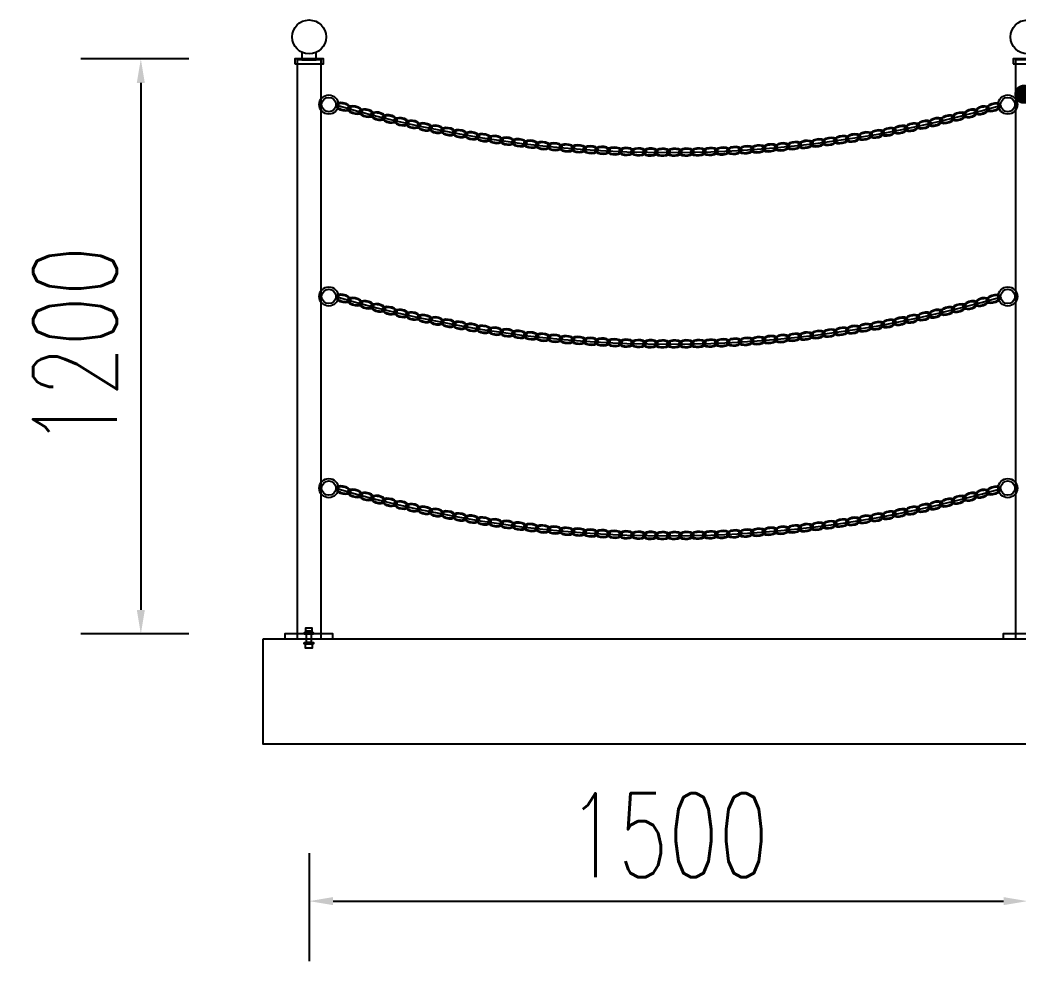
# Model space of a CAD drawing. Extents: x -89702 to 926017, y -610001 to -56924.
# Drawn here: x 494075 to 496159, y -116092 to -114128 of the extents above; entities that cross this region are included whole.
import ezdxf

# ---------------------------------------------------------------- set-up
doc = ezdxf.new("R2010")
doc.units = 0
doc.header["$LTSCALE"] = 10
doc.header["$MEASUREMENT"] = 0
for name, color, linetype in [('DIM_LEAD', 3, 'Continuous'), ('W-_ANTICOLLISION防撞措施', 6, 'Continuous'), ('W-PLASTIC_RAILINGS塑木栏杆', 6, 'Continuous'), ('W-REVETMENT驳岸', 251, 'Continuous'), ('W-STEEL_FRAME钢架', 3, 'Continuous')]:
    doc.layers.add(name, color=color, linetype=linetype)
doc.styles.add('STANDARD_T3', font='simplex.shx', dxfattribs={"width": 0.7, "bigfont": 'gbcbig.shx'})
doc.dimstyles.new('W&&50', dxfattribs={"dimtxt": 175, "dimasz": 50, "dimexe": 125, "dimexo": 150, "dimgap": 50, "dimtad": 1, "dimdec": 0, "dimzin": 0, "dimdsep": 46, "dimtxsty": 'STANDARD_T3', "dimcen": 0.09, "dimclrd": 1, "dimclre": 1, "dimclrt": 7, "dimazin": 2, "dimtfac": 1, "dimtdec": 0, "dimtix": 1, "dimtmove": 2, "dimatfit": 3, "dimfxl": 0, "dimtolj": 1, "dimtzin": 0, "dimarcsym": 0})

# ---------------------------------------------------------------- blocks, each defined once
blk = doc.blocks.new('*D1882')
at = {"layer": 'Defpoints', "color": 0, "transparency": 16777216}
for p in [(494678.4, -115419.4), (496178.4, -115419.4), (496178.4, -115967)]:
    blk.add_point(p, dxfattribs=at)
at = {"layer": 'W-STEEL_FRAME钢架', "color": 1, "lineweight": -2, "transparency": 16777216}
for p, q in [((494678.4, -115867), (494678.4, -116092)), ((496178.4, -115867), (496178.4, -116092)), ((494728.4, -115967), (496128.4, -115967))]:
    blk.add_line(p, q, dxfattribs=at)
at = {"layer": 'W-STEEL_FRAME钢架', "color": 1, "transparency": 16777216}
for points in [[(494728.4, -115958.6), (494728.4, -115975.3), (494678.4, -115967)], [(496128.4, -115958.6), (496128.4, -115975.3), (496178.4, -115967)]]:
    blk.add_solid(points, dxfattribs=at)
at = {"layer": 'W-STEEL_FRAME钢架', "color": 7, "transparency": 16777216, "insert": (495428.4, -115829.5), "char_height": 175, "attachment_point": 5, "style": 'STANDARD_T3'}
blk.add_mtext('\\A1;1500', dxfattribs=at)
blk = doc.blocks.new('*D1880')
at = {"layer": 'Defpoints', "color": 0, "transparency": 16777216}
for p in [(494648.4, -114209.3), (494327.1, -115409.4), (494653.4, -115409.4)]:
    blk.add_point(p, dxfattribs=at)
at = {"layer": 'W-STEEL_FRAME钢架', "color": 1, "lineweight": -2, "transparency": 16777216}
for p, q in [((494427.1, -114209.3), (494202.1, -114209.3)), ((494327.1, -114259.3), (494327.1, -115359.4)), ((494427.1, -115409.4), (494202.1, -115409.4))]:
    blk.add_line(p, q, dxfattribs=at)
at = {"layer": 'W-STEEL_FRAME钢架', "color": 1, "transparency": 16777216}
for points in [[(494318.7, -114259.3), (494335.4, -114259.3), (494327.1, -114209.3)], [(494318.7, -115359.4), (494335.4, -115359.4), (494327.1, -115409.4)]]:
    blk.add_solid(points, dxfattribs=at)
at = {"layer": 'W-STEEL_FRAME钢架', "color": 7, "transparency": 16777216, "insert": (494189.6, -114809.4), "char_height": 175, "attachment_point": 5, "rotation": 90, "style": 'STANDARD_T3'}
blk.add_mtext('\\A1;1200', dxfattribs=at)
blk = doc.blocks.new('*U1861')
at = {"layer": 'W-PLASTIC_RAILINGS塑木栏杆'}
for centre, start_param, end_param in [((15.9, 0.7), 5.719675, 11.831037), ((41, 0.9), 2.578067, 8.689445)]:
    blk.add_ellipse(centre, major_axis=(15.9, 0.7), ratio=0.498883, start_param=start_param, end_param=end_param, dxfattribs=at)
for points, knots in [([(28.1, -1.9), (28.2, -1.8), (28.3, -1.6), (29, -1), (29.4, -0.5), (29.8, 0.2), (30, 0.5), (30, 1), (30, 1.1), (30, 1.3), (30, 1.5), (30, 1.8), (29.8, 2.3), (29.6, 2.6), (29.1, 3.2), (28.8, 3.5), (28.1, 4.1), (27.6, 4.4), (26.1, 5.2), (24.7, 5.7), (21.7, 6.5), (20, 6.7), (16.5, 6.9), (14.7, 6.8), (11.2, 6.3), (9.5, 5.9), (6.8, 5), (5.7, 4.5), (4.1, 3.5), (3.5, 3), (2.6, 2.1), (2.3, 1.7), (2, 1), (1.9, 0.7), (1.8, 0.1), (1.8, -0.2), (2, -0.8), (2.2, -1.1), (2.7, -1.8), (3.1, -2.2), (4.1, -2.9), (4.7, -3.3), (6, -3.9), (6.8, -4.2), (9, -4.9), (10.5, -5.2), (13.9, -5.5), (15.6, -5.5), (19, -5.2), (20.7, -4.9), (23.8, -4.1), (25.2, -3.6), (26.4, -3), (26.4, -2.9), (26.5, -2.9)], [5.672591, 5.672591, 5.672591, 5.672591, 5.732045, 5.732045, 5.989329, 5.989329, 6.173043, 6.173043, 6.283185, 6.283185, 6.283185, 6.455274, 6.455274, 6.627362, 6.627362, 6.79945, 6.79945, 6.971538, 6.971538, 7.326596, 7.326596, 7.681654, 7.681654, 8.036712, 8.036712, 8.39177, 8.39177, 8.689562, 8.689562, 8.937439, 8.937439, 9.144062, 9.144062, 9.350686, 9.350686, 9.55731, 9.55731, 9.763933, 9.763933, 9.970557, 9.970557, 10.177181, 10.177181, 10.383804, 10.383804, 10.72734, 10.72734, 11.070875, 11.070875, 11.414411, 11.414411, 11.757946, 11.757946, 11.773982, 11.773982, 11.773982, 11.773982]), ([(28.9, 3.4), (28.6, 3.2), (28.3, 2.9), (27.7, 2.3), (27.4, 1.9), (27, 1.2), (26.9, 0.9), (26.9, 0.3), (26.9, 0), (27.1, -0.6), (27.3, -1), (27.8, -1.7), (28.2, -2), (29.1, -2.7), (29.7, -3.1), (31.1, -3.7), (31.8, -4), (34, -4.7), (35.6, -5), (38.9, -5.3), (40.7, -5.3), (44.1, -5.1), (45.8, -4.8), (48.8, -3.9), (50.2, -3.4), (52.2, -2.3), (53, -1.8), (54.1, -0.9), (54.5, -0.4), (54.9, 0.4), (55, 0.7), (55.1, 1.1), (55.1, 1.3), (55.1, 1.5), (55.1, 1.7), (55, 1.9), (54.8, 2.5), (54.7, 2.8), (54.2, 3.3), (53.9, 3.6), (53.2, 4.2), (52.7, 4.5), (51.1, 5.4), (49.8, 5.9), (46.8, 6.7), (45.1, 6.9), (41.6, 7.1), (39.7, 7), (36.3, 6.5), (34.6, 6.1), (32.1, 5.3), (31.2, 4.9), (30.4, 4.4)], [2.530994, 2.530994, 2.530994, 2.530994, 2.654253, 2.654253, 2.860877, 2.860877, 3.067501, 3.067501, 3.274124, 3.274124, 3.480748, 3.480748, 3.687372, 3.687372, 3.893995, 3.893995, 4.100619, 4.100619, 4.444154, 4.444154, 4.78769, 4.78769, 5.131226, 5.131226, 5.474761, 5.474761, 5.732045, 5.732045, 5.989329, 5.989329, 6.173043, 6.173043, 6.283185, 6.283185, 6.283185, 6.455274, 6.455274, 6.627362, 6.627362, 6.79945, 6.79945, 6.971538, 6.971538, 7.326596, 7.326596, 7.681654, 7.681654, 8.036712, 8.036712, 8.39177, 8.39177, 8.632388, 8.632388, 8.632388, 8.632388])]:
    blk.add_open_spline(points, degree=3, knots=knots, dxfattribs=at)
blk = doc.blocks.new('*U1862')
at = {"layer": 'W-REVETMENT驳岸', "color": 0, "linetype": 'ByBlock', "lineweight": -2, "transparency": 16777216}
for p, rotation in [((494734.5, -114305.4), 343.7596410931119), ((496067.9, -114321.4), 14.86390870683564), ((494782.7, -114318.9), 344.9116510047311), ((494831.1, -114331.4), 346.0636609163505), ((495970.8, -114345.1), 12.55988888359726), ((496019.5, -114333.7), 13.71189879521642), ((494879.7, -114343), 347.2156708279701), ((494928.6, -114353.5), 348.3676807395893), ((495921.9, -114355.5), 11.40787897197812), ((494977.7, -114363.1), 349.5196906512087), ((495026.9, -114371.7), 350.6717005628279), ((495774, -114380.7), 7.951849237119617), ((495823.5, -114373.3), 9.103859148739456), ((495872.8, -114364.9), 10.25586906035894), ((495076.4, -114379.3), 351.8237104744471), ((495125.9, -114386), 352.9757203860663), ((495175.6, -114391.6), 354.1277302976861), ((495624.9, -114397), 4.495819502261089), ((495674.8, -114392.5), 5.647829413880275), ((495724.5, -114387.1), 6.799839325499762), ((495225.4, -114396.2), 355.2797402093058), ((495275.2, -114399.8), 356.4317501209254), ((495325.2, -114402.4), 357.5837600325448), ((495375.2, -114404), 358.7357699441634), ((495425.1, -114404.6), 359.8877798557872), ((495475.1, -114404.2), 1.039789767401623), ((495525.1, -114402.8), 2.191799679021282), ((495575.1, -114400.4), 3.34380959064171)]:
    blk.add_blockref('*U1861', p, dxfattribs=dict(at, rotation=rotation))
blk = doc.blocks.new('*U1857')
at = {"layer": 'W-PLASTIC_RAILINGS塑木栏杆'}
for centre, start_param, end_param in [((15.9, 0.7), 5.719675, 11.831037), ((41, 0.9), 2.578067, 8.689445)]:
    blk.add_ellipse(centre, major_axis=(15.9, 0.7), ratio=0.498883, start_param=start_param, end_param=end_param, dxfattribs=at)
for points, knots in [([(28.1, -1.9), (28.2, -1.8), (28.3, -1.6), (29, -1), (29.4, -0.5), (29.8, 0.2), (30, 0.5), (30, 1), (30, 1.1), (30, 1.3), (30, 1.5), (30, 1.8), (29.8, 2.3), (29.6, 2.6), (29.1, 3.2), (28.8, 3.5), (28.1, 4.1), (27.6, 4.4), (26.1, 5.2), (24.7, 5.7), (21.7, 6.5), (20, 6.7), (16.5, 6.9), (14.7, 6.8), (11.2, 6.3), (9.5, 5.9), (6.8, 5), (5.7, 4.5), (4.1, 3.5), (3.5, 3), (2.6, 2.1), (2.3, 1.7), (2, 1), (1.9, 0.7), (1.8, 0.1), (1.8, -0.2), (2, -0.8), (2.2, -1.1), (2.7, -1.8), (3.1, -2.2), (4.1, -2.9), (4.7, -3.3), (6, -3.9), (6.8, -4.2), (9, -4.9), (10.5, -5.2), (13.9, -5.5), (15.6, -5.5), (19, -5.2), (20.7, -4.9), (23.8, -4.1), (25.2, -3.6), (26.4, -3), (26.4, -2.9), (26.5, -2.9)], [5.672591, 5.672591, 5.672591, 5.672591, 5.732045, 5.732045, 5.989329, 5.989329, 6.173043, 6.173043, 6.283185, 6.283185, 6.283185, 6.455274, 6.455274, 6.627362, 6.627362, 6.79945, 6.79945, 6.971538, 6.971538, 7.326596, 7.326596, 7.681654, 7.681654, 8.036712, 8.036712, 8.39177, 8.39177, 8.689562, 8.689562, 8.937439, 8.937439, 9.144062, 9.144062, 9.350686, 9.350686, 9.55731, 9.55731, 9.763933, 9.763933, 9.970557, 9.970557, 10.177181, 10.177181, 10.383804, 10.383804, 10.72734, 10.72734, 11.070875, 11.070875, 11.414411, 11.414411, 11.757946, 11.757946, 11.773982, 11.773982, 11.773982, 11.773982]), ([(28.9, 3.4), (28.6, 3.2), (28.3, 2.9), (27.7, 2.3), (27.4, 1.9), (27, 1.2), (26.9, 0.9), (26.9, 0.3), (26.9, 0), (27.1, -0.6), (27.3, -1), (27.8, -1.7), (28.2, -2), (29.1, -2.7), (29.7, -3.1), (31.1, -3.7), (31.8, -4), (34, -4.7), (35.6, -5), (38.9, -5.3), (40.7, -5.3), (44.1, -5.1), (45.8, -4.8), (48.8, -3.9), (50.2, -3.4), (52.2, -2.3), (53, -1.8), (54.1, -0.9), (54.5, -0.4), (54.9, 0.4), (55, 0.7), (55.1, 1.1), (55.1, 1.3), (55.1, 1.5), (55.1, 1.7), (55, 1.9), (54.8, 2.5), (54.7, 2.8), (54.2, 3.3), (53.9, 3.6), (53.2, 4.2), (52.7, 4.5), (51.1, 5.4), (49.8, 5.9), (46.8, 6.7), (45.1, 6.9), (41.6, 7.1), (39.7, 7), (36.3, 6.5), (34.6, 6.1), (32.1, 5.3), (31.2, 4.9), (30.4, 4.4)], [2.530994, 2.530994, 2.530994, 2.530994, 2.654253, 2.654253, 2.860877, 2.860877, 3.067501, 3.067501, 3.274124, 3.274124, 3.480748, 3.480748, 3.687372, 3.687372, 3.893995, 3.893995, 4.100619, 4.100619, 4.444154, 4.444154, 4.78769, 4.78769, 5.131226, 5.131226, 5.474761, 5.474761, 5.732045, 5.732045, 5.989329, 5.989329, 6.173043, 6.173043, 6.283185, 6.283185, 6.283185, 6.455274, 6.455274, 6.627362, 6.627362, 6.79945, 6.79945, 6.971538, 6.971538, 7.326596, 7.326596, 7.681654, 7.681654, 8.036712, 8.036712, 8.39177, 8.39177, 8.632388, 8.632388, 8.632388, 8.632388])]:
    blk.add_open_spline(points, degree=3, knots=knots, dxfattribs=at)
blk = doc.blocks.new('*U1858')
at = {"layer": 'W-REVETMENT驳岸', "color": 0, "linetype": 'ByBlock', "lineweight": -2, "transparency": 16777216}
for p, rotation in [((494734.5, -114705.4), 343.7596410931119), ((496067.9, -114721.4), 14.86390870683564), ((494782.7, -114718.9), 344.9116510047311), ((496019.5, -114733.7), 13.71189879521642), ((494831.1, -114731.4), 346.0636609163505), ((494879.7, -114743), 347.2156708279701), ((495921.9, -114755.5), 11.40787897197812), ((495970.8, -114745.1), 12.55988888359726), ((494928.6, -114753.5), 348.3676807395893), ((494977.7, -114763.1), 349.5196906512087), ((495823.5, -114773.3), 9.103859148739456), ((495872.8, -114764.9), 10.25586906035894), ((495026.9, -114771.7), 350.6717005628279), ((495076.4, -114779.3), 351.8237104744471), ((495125.9, -114786), 352.9757203860663), ((495175.6, -114791.6), 354.1277302976861), ((495674.8, -114792.5), 5.647829413880275), ((495724.5, -114787.1), 6.799839325499762), ((495774, -114780.7), 7.951849237119617), ((495225.4, -114796.2), 355.2797402093058), ((495275.2, -114799.8), 356.4317501209254), ((495325.2, -114802.4), 357.5837600325448), ((495375.2, -114804), 358.7357699441634), ((495425.1, -114804.6), 359.8877798557872), ((495475.1, -114804.2), 1.039789767401623), ((495525.1, -114802.8), 2.191799679021282), ((495575.1, -114800.4), 3.34380959064171), ((495624.9, -114797), 4.495819502261089)]:
    blk.add_blockref('*U1857', p, dxfattribs=dict(at, rotation=rotation))
blk = doc.blocks.new('*U1859')
at = {"layer": 'W-PLASTIC_RAILINGS塑木栏杆'}
for centre, start_param, end_param in [((15.9, 0.7), 5.719675, 11.831037), ((41, 0.9), 2.578067, 8.689445)]:
    blk.add_ellipse(centre, major_axis=(15.9, 0.7), ratio=0.498883, start_param=start_param, end_param=end_param, dxfattribs=at)
for points, knots in [([(28.1, -1.9), (28.2, -1.8), (28.3, -1.6), (29, -1), (29.4, -0.5), (29.8, 0.2), (30, 0.5), (30, 1), (30, 1.1), (30, 1.3), (30, 1.5), (30, 1.8), (29.8, 2.3), (29.6, 2.6), (29.1, 3.2), (28.8, 3.5), (28.1, 4.1), (27.6, 4.4), (26.1, 5.2), (24.7, 5.7), (21.7, 6.5), (20, 6.7), (16.5, 6.9), (14.7, 6.8), (11.2, 6.3), (9.5, 5.9), (6.8, 5), (5.7, 4.5), (4.1, 3.5), (3.5, 3), (2.6, 2.1), (2.3, 1.7), (2, 1), (1.9, 0.7), (1.8, 0.1), (1.8, -0.2), (2, -0.8), (2.2, -1.1), (2.7, -1.8), (3.1, -2.2), (4.1, -2.9), (4.7, -3.3), (6, -3.9), (6.8, -4.2), (9, -4.9), (10.5, -5.2), (13.9, -5.5), (15.6, -5.5), (19, -5.2), (20.7, -4.9), (23.8, -4.1), (25.2, -3.6), (26.4, -3), (26.4, -2.9), (26.5, -2.9)], [5.672591, 5.672591, 5.672591, 5.672591, 5.732045, 5.732045, 5.989329, 5.989329, 6.173043, 6.173043, 6.283185, 6.283185, 6.283185, 6.455274, 6.455274, 6.627362, 6.627362, 6.79945, 6.79945, 6.971538, 6.971538, 7.326596, 7.326596, 7.681654, 7.681654, 8.036712, 8.036712, 8.39177, 8.39177, 8.689562, 8.689562, 8.937439, 8.937439, 9.144062, 9.144062, 9.350686, 9.350686, 9.55731, 9.55731, 9.763933, 9.763933, 9.970557, 9.970557, 10.177181, 10.177181, 10.383804, 10.383804, 10.72734, 10.72734, 11.070875, 11.070875, 11.414411, 11.414411, 11.757946, 11.757946, 11.773982, 11.773982, 11.773982, 11.773982]), ([(28.9, 3.4), (28.6, 3.2), (28.3, 2.9), (27.7, 2.3), (27.4, 1.9), (27, 1.2), (26.9, 0.9), (26.9, 0.3), (26.9, 0), (27.1, -0.6), (27.3, -1), (27.8, -1.7), (28.2, -2), (29.1, -2.7), (29.7, -3.1), (31.1, -3.7), (31.8, -4), (34, -4.7), (35.6, -5), (38.9, -5.3), (40.7, -5.3), (44.1, -5.1), (45.8, -4.8), (48.8, -3.9), (50.2, -3.4), (52.2, -2.3), (53, -1.8), (54.1, -0.9), (54.5, -0.4), (54.9, 0.4), (55, 0.7), (55.1, 1.1), (55.1, 1.3), (55.1, 1.5), (55.1, 1.7), (55, 1.9), (54.8, 2.5), (54.7, 2.8), (54.2, 3.3), (53.9, 3.6), (53.2, 4.2), (52.7, 4.5), (51.1, 5.4), (49.8, 5.9), (46.8, 6.7), (45.1, 6.9), (41.6, 7.1), (39.7, 7), (36.3, 6.5), (34.6, 6.1), (32.1, 5.3), (31.2, 4.9), (30.4, 4.4)], [2.530994, 2.530994, 2.530994, 2.530994, 2.654253, 2.654253, 2.860877, 2.860877, 3.067501, 3.067501, 3.274124, 3.274124, 3.480748, 3.480748, 3.687372, 3.687372, 3.893995, 3.893995, 4.100619, 4.100619, 4.444154, 4.444154, 4.78769, 4.78769, 5.131226, 5.131226, 5.474761, 5.474761, 5.732045, 5.732045, 5.989329, 5.989329, 6.173043, 6.173043, 6.283185, 6.283185, 6.283185, 6.455274, 6.455274, 6.627362, 6.627362, 6.79945, 6.79945, 6.971538, 6.971538, 7.326596, 7.326596, 7.681654, 7.681654, 8.036712, 8.036712, 8.39177, 8.39177, 8.632388, 8.632388, 8.632388, 8.632388])]:
    blk.add_open_spline(points, degree=3, knots=knots, dxfattribs=at)
blk = doc.blocks.new('*U1860')
at = {"layer": 'W-REVETMENT驳岸', "color": 0, "linetype": 'ByBlock', "lineweight": -2, "transparency": 16777216}
for p, rotation in [((494734.5, -115105.4), 343.7596410931119), ((494782.7, -115118.9), 344.9116510047311), ((496019.5, -115133.7), 13.71189879521642), ((496067.9, -115121.4), 14.86390870683564), ((494831.1, -115131.4), 346.0636609163505), ((494879.7, -115143), 347.2156708279701), ((495921.9, -115155.5), 11.40787897197812), ((495970.8, -115145.1), 12.55988888359726), ((494928.6, -115153.5), 348.3676807395893), ((494977.7, -115163.1), 349.5196906512087), ((495823.5, -115173.3), 9.103859148739456), ((495872.8, -115164.9), 10.25586906035894), ((495026.9, -115171.7), 350.6717005628279), ((495076.4, -115179.3), 351.8237104744471), ((495125.9, -115186), 352.9757203860663), ((495674.8, -115192.5), 5.647829413880275), ((495724.5, -115187.1), 6.799839325499762), ((495774, -115180.7), 7.951849237119617), ((495175.6, -115191.6), 354.1277302976861), ((495225.4, -115196.2), 355.2797402093058), ((495275.2, -115199.8), 356.4317501209254), ((495325.2, -115202.4), 357.5837600325448), ((495375.2, -115204), 358.7357699441634), ((495425.1, -115204.6), 359.8877798557872), ((495475.1, -115204.2), 1.039789767401623), ((495525.1, -115202.8), 2.191799679021282), ((495575.1, -115200.4), 3.34380959064171), ((495624.9, -115197), 4.495819502261089)]:
    blk.add_blockref('*U1859', p, dxfattribs=dict(at, rotation=rotation))

msp = doc.modelspace()

# ---------------------------------------------------------------- linework, layer by layer
at = {"layer": 'DIM_LEAD', "const_width": 20}
msp.add_lwpolyline([(496167.9, -114292.6, 1), (496173.8, -114273.5, 1)], format="xyb", close=True, dxfattribs=at)
at = {"layer": 'W-_ANTICOLLISION防撞措施', "color": 0, "linetype": 'ByBlock'}
msp.add_lwpolyline([(494582.3, -115419.4), (500966.2, -115419.4), (500966.2, -115639.4), (494582.3, -115639.4)], close=True, dxfattribs=at)
at = {"layer": 'W-PLASTIC_RAILINGS塑木栏杆', "color": 4}
msp.add_lwpolyline([(494663.4, -114195.5), (494663.4, -114211.4), (494693.4, -114211.4), (494693.4, -114195.5)], dxfattribs=at)
for points in [[(494648.4, -114219.3), (494708.4, -114219.3), (494708.4, -114209.3), (494648.4, -114209.3)], [(494653.4, -115419.4), (494703.4, -115419.4), (494703.4, -114211.4), (494653.4, -114211.4)], [(496148.4, -114219.3), (496208.4, -114219.3), (496208.4, -114209.3), (496148.4, -114209.3)], [(496153.4, -115419.4), (496203.4, -115419.4), (496203.4, -114211.4), (496153.4, -114211.4)], [(494671.1, -115407.1), (494685, -115407.1), (494685, -115397.6), (494671.1, -115397.6)], [(494672.8, -115402.9), (494682.8, -115402.9), (494682.8, -115427.5), (494672.8, -115427.5)], [(494627.8, -115419.4), (494727.8, -115419.4), (494727.8, -115409.4), (494627.8, -115409.4)], [(494668.1, -115409.4), (494687.6, -115409.4), (494687.6, -115407.1), (494668.1, -115407.1)], [(494668.1, -115427.5), (494687.6, -115427.5), (494687.6, -115429.8), (494668.1, -115429.8)], [(496127.8, -115419.4), (496227.8, -115419.4), (496227.8, -115409.4), (496127.8, -115409.4)], [(494671.1, -115429.8), (494685, -115429.8), (494685, -115439.3), (494671.1, -115439.3)]]:
    msp.add_lwpolyline(points, close=True, dxfattribs=at)
for centre, radius in [((494678.4, -114163.5), 35.4), ((496178.4, -114163.5), 35.4), ((494719.6, -114304.6), 20), ((494719.6, -114304.6), 15), ((496137.2, -114304.6), 20), ((496137.2, -114304.6), 15), ((494719.6, -114705.1), 20), ((494719.6, -114705.1), 15), ((496137.2, -114705.1), 20), ((496137.2, -114705.1), 15), ((494719.6, -115105.1), 20), ((494719.6, -115105.1), 15), ((496137.2, -115105.1), 20), ((496137.2, -115105.1), 15)]:
    msp.add_circle(centre, radius, dxfattribs=at)
at = {"layer": 'W-PLASTIC_RAILINGS塑木栏杆'}
for centre in [(495430, -111917.8), (495430, -112317.8), (495430, -112717.8)]:
    msp.add_arc(centre, 2486.8, 253.7596, 286.2104, dxfattribs=at)

# ---------------------------------------------------------------- block references
at = {"layer": 'W-REVETMENT驳岸', "linetype": 'ByBlock'}
for name in ['*U1862', '*U1858', '*U1860']:
    msp.add_blockref(name, (0, 0), dxfattribs=at)

# ---------------------------------------------------------------- dimensions: what is measured, and where the dimension line sits
at = {"layer": 'W-STEEL_FRAME钢架'}
dim = msp.add_linear_dim(base=(494327.1, -115409.4), p1=(494648.4, -114209.3), p2=(494653.4, -115409.4), angle=90, dimstyle='W&&50', override={"dimfxlon": 1}, dxfattribs=at)
dim.commit()
dim.dimension.update_dxf_attribs({"geometry": '*D1880', "text_midpoint": (494189.6, -114809.4)})
dim = msp.add_linear_dim(base=(496178.4, -115967), p1=(494678.4, -115419.4), p2=(496178.4, -115419.4), dimstyle='W&&50', override={"dimfxlon": 1}, dxfattribs=at)
dim.commit()
dim.dimension.update_dxf_attribs({"geometry": '*D1882', "text_midpoint": (495428.4, -115829.5)})

doc.saveas('drawing.dxf')
